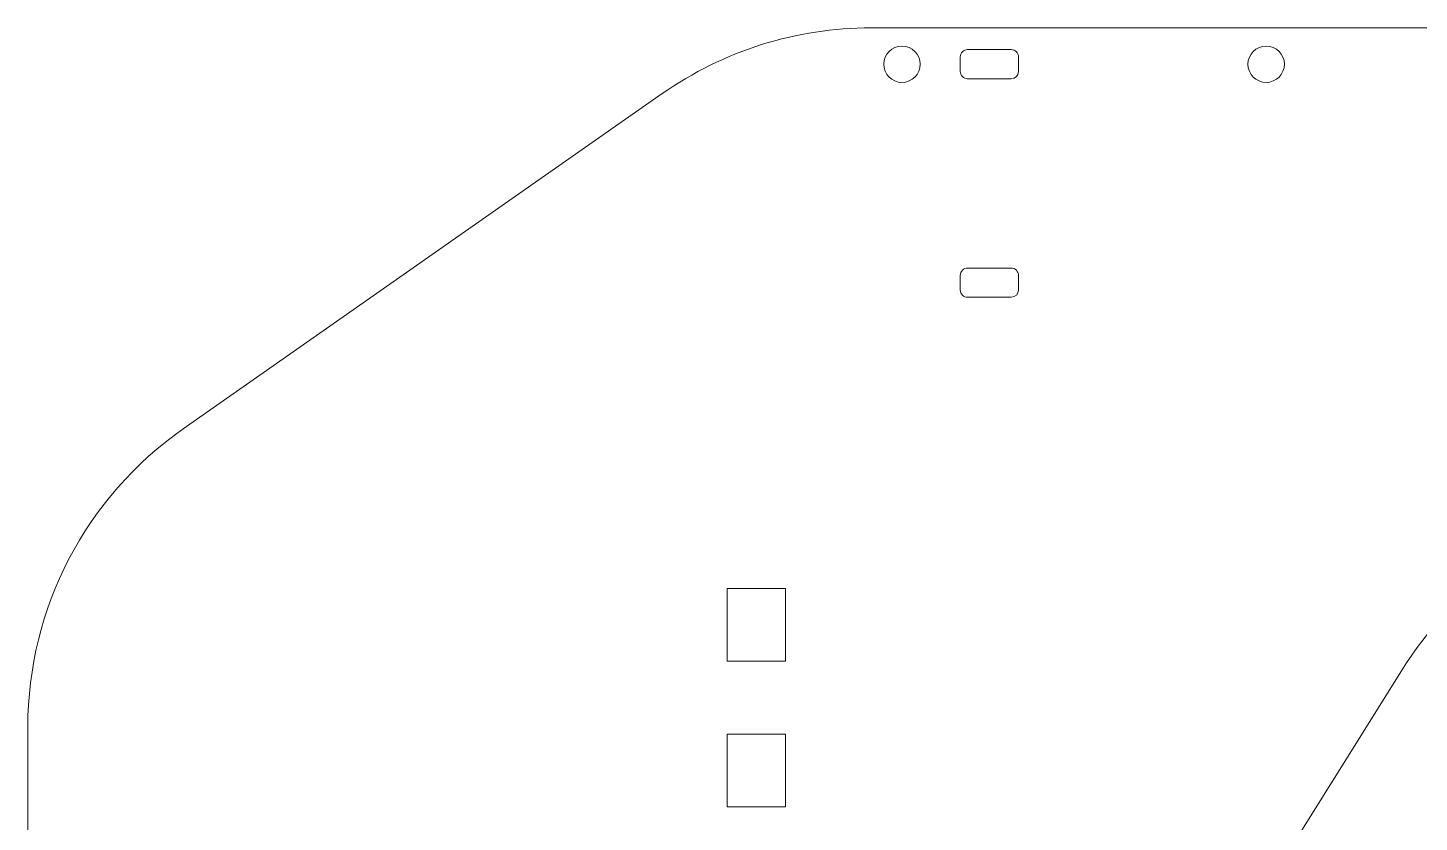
# Model space of a CAD drawing. Header units: millimetres. Extents: x -219 to 191, y -102 to 142.
# Drawn here: x -218.6 to -27.6, y 33.4 to 142.4 of the extents above; entities that cross this region are included whole.
import ezdxf

# ---------------------------------------------------------------- set-up
doc = ezdxf.new("R2010")
doc.units = ezdxf.units.MM
doc.header["$MEASUREMENT"] = 0
doc.layers.add('Camada 1', color=7, linetype='Continuous')

msp = doc.modelspace()

# ---------------------------------------------------------------- linework, layer by layer
at = {"layer": 'Camada 1', "color": 1, "lineweight": 9}
for points, knots in [([(-218.6174, -7.5542), (-218.6174, -7.5542), (-218.6174, 46.413), (-218.6174, 46.413), (-218.6174, 46.413), (-218.6174, 62.7287), (-210.6568, 78.0181), (-197.2905, 87.3746), (-197.2905, 87.3746), (-197.2905, 87.3746), (-131.5294, 133.4074), (-131.5294, 133.4074), (-131.5294, 133.4074), (-123.1252, 139.2903), (-113.1148, 142.4458), (-102.8562, 142.4458), (-102.8562, 142.4458), (-102.8562, 142.4458), (56.3826, 142.4458), (56.3826, 142.4458), (56.3826, 142.4458), (63.0131, 142.4458), (69.3719, 139.8118), (74.0603, 135.1234), (74.0603, 135.1234), (78.7487, 130.435), (81.3826, 124.0762), (81.3826, 117.4458), (81.3826, 117.4458), (81.3826, 117.4458), (81.3826, 112.9409), (81.3826, 112.9409), (81.3826, 112.9409), (81.3826, 101.0238), (72.9712, 90.7635), (61.2856, 88.4263), (61.2856, 88.4263), (61.2856, 88.4263), (2.5409, 76.6774), (2.5409, 76.6774), (2.5409, 76.6774), (-10.9627, 73.9767), (-22.7546, 65.8261), (-30.0533, 54.1483), (-30.0533, 54.1483), (-30.0533, 54.1483), (-68.6174, -7.5542), (-68.6174, -7.5542), (-68.6174, -7.5542), (-68.6174, -7.5542), (-218.6174, -7.5542), (-218.6174, -7.5542)], [0, 0, 0, 0, 0.07142857, 0.07142857, 0.07142857, 0.07142857, 0.14285714, 0.14285714, 0.14285714, 0.14285714, 0.21428571, 0.21428571, 0.21428571, 0.21428571, 0.28571429, 0.28571429, 0.28571429, 0.28571429, 0.35714286, 0.35714286, 0.35714286, 0.35714286, 0.42857143, 0.42857143, 0.42857143, 0.42857143, 0.5, 0.5, 0.5, 0.5, 0.57142857, 0.57142857, 0.57142857, 0.57142857, 0.64285714, 0.64285714, 0.64285714, 0.64285714, 0.71428571, 0.71428571, 0.71428571, 0.71428571, 0.78571429, 0.78571429, 0.78571429, 0.78571429, 0.85714286, 0.85714286, 0.85714286, 0.85714286, 1, 1, 1, 1]), ([(-98.6174, 134.9458), (-99.9981, 134.9458), (-101.1173, 136.065), (-101.1174, 137.4458), (-101.1174, 137.4458), (-101.1174, 138.8265), (-99.9981, 139.9458), (-98.6174, 139.9458), (-98.6174, 139.9458), (-97.2366, 139.9458), (-96.1174, 138.8265), (-96.1174, 137.4458), (-96.1174, 137.4458), (-96.1173, 136.0651), (-97.2366, 134.9458), (-98.6173, 134.9458)], [0, 0, 0, 0, 0.2, 0.2, 0.2, 0.2, 0.4, 0.4, 0.4, 0.4, 0.6, 0.6, 0.6, 0.6, 1, 1, 1, 1]), ([(-83.6173, 135.4458), (-83.6173, 135.4458), (-89.6174, 135.4458), (-89.6174, 135.4458), (-89.6174, 135.4458), (-89.8826, 135.4458), (-90.1369, 135.5511), (-90.3245, 135.7387), (-90.3245, 135.7387), (-90.512, 135.9262), (-90.6174, 136.1805), (-90.6174, 136.4458), (-90.6174, 136.4458), (-90.6174, 136.4458), (-90.6174, 138.4458), (-90.6174, 138.4458), (-90.6174, 138.4458), (-90.6174, 138.711), (-90.512, 138.9653), (-90.3245, 139.1529), (-90.3245, 139.1529), (-90.1369, 139.3404), (-89.8826, 139.4458), (-89.6174, 139.4458), (-89.6174, 139.4458), (-89.6174, 139.4458), (-83.6174, 139.4458), (-83.6174, 139.4458), (-83.6174, 139.4458), (-83.3521, 139.4458), (-83.0978, 139.3404), (-82.9102, 139.1529), (-82.9102, 139.1529), (-82.7227, 138.9653), (-82.6174, 138.711), (-82.6174, 138.4458), (-82.6174, 138.4458), (-82.6174, 138.4458), (-82.6174, 136.4458), (-82.6174, 136.4458), (-82.6174, 136.4458), (-82.6174, 135.8935), (-83.0651, 135.4458), (-83.6173, 135.4458)], [0, 0, 0, 0, 0.08333333, 0.08333333, 0.08333333, 0.08333333, 0.16666667, 0.16666667, 0.16666667, 0.16666667, 0.25, 0.25, 0.25, 0.25, 0.33333333, 0.33333333, 0.33333333, 0.33333333, 0.41666667, 0.41666667, 0.41666667, 0.41666667, 0.5, 0.5, 0.5, 0.5, 0.58333333, 0.58333333, 0.58333333, 0.58333333, 0.66666667, 0.66666667, 0.66666667, 0.66666667, 0.75, 0.75, 0.75, 0.75, 0.83333333, 0.83333333, 0.83333333, 0.83333333, 1, 1, 1, 1]), ([(-48.6174, 134.9458), (-49.9981, 134.9458), (-51.1173, 136.065), (-51.1174, 137.4458), (-51.1174, 137.4458), (-51.1174, 138.8265), (-49.9981, 139.9458), (-48.6174, 139.9458), (-48.6174, 139.9458), (-47.2366, 139.9458), (-46.1174, 138.8265), (-46.1174, 137.4458), (-46.1174, 137.4458), (-46.1173, 136.0651), (-47.2366, 134.9458), (-48.6173, 134.9458)], [0, 0, 0, 0, 0.2, 0.2, 0.2, 0.2, 0.4, 0.4, 0.4, 0.4, 0.6, 0.6, 0.6, 0.6, 1, 1, 1, 1]), ([(-83.6173, 105.4458), (-83.6173, 105.4458), (-89.6174, 105.4458), (-89.6174, 105.4458), (-89.6174, 105.4458), (-89.8826, 105.4458), (-90.1369, 105.5511), (-90.3245, 105.7387), (-90.3245, 105.7387), (-90.512, 105.9262), (-90.6174, 106.1805), (-90.6174, 106.4458), (-90.6174, 106.4458), (-90.6174, 106.4458), (-90.6174, 108.4458), (-90.6174, 108.4458), (-90.6174, 108.4458), (-90.6174, 108.711), (-90.512, 108.9653), (-90.3245, 109.1529), (-90.3245, 109.1529), (-90.1369, 109.3404), (-89.8826, 109.4458), (-89.6174, 109.4458), (-89.6174, 109.4458), (-89.6174, 109.4458), (-83.6174, 109.4458), (-83.6174, 109.4458), (-83.6174, 109.4458), (-83.3521, 109.4458), (-83.0978, 109.3404), (-82.9102, 109.1529), (-82.9102, 109.1529), (-82.7227, 108.9653), (-82.6174, 108.711), (-82.6174, 108.4458), (-82.6174, 108.4458), (-82.6174, 108.4458), (-82.6174, 106.4458), (-82.6174, 106.4458), (-82.6174, 106.4458), (-82.6174, 105.8935), (-83.0651, 105.4458), (-83.6173, 105.4458)], [0, 0, 0, 0, 0.08333333, 0.08333333, 0.08333333, 0.08333333, 0.16666667, 0.16666667, 0.16666667, 0.16666667, 0.25, 0.25, 0.25, 0.25, 0.33333333, 0.33333333, 0.33333333, 0.33333333, 0.41666667, 0.41666667, 0.41666667, 0.41666667, 0.5, 0.5, 0.5, 0.5, 0.58333333, 0.58333333, 0.58333333, 0.58333333, 0.66666667, 0.66666667, 0.66666667, 0.66666667, 0.75, 0.75, 0.75, 0.75, 0.83333333, 0.83333333, 0.83333333, 0.83333333, 1, 1, 1, 1]), ([(-122.6174, 55.4458), (-122.6174, 55.4458), (-114.6174, 55.4458), (-114.6174, 55.4458), (-114.6174, 55.4458), (-114.6174, 55.4458), (-114.6174, 65.4458), (-114.6174, 65.4458), (-114.6174, 65.4458), (-114.6174, 65.4458), (-122.6174, 65.4458), (-122.6174, 65.4458), (-122.6174, 65.4458), (-122.6174, 65.4458), (-122.6174, 55.4458), (-122.6174, 55.4458)], [0, 0, 0, 0, 0.2, 0.2, 0.2, 0.2, 0.4, 0.4, 0.4, 0.4, 0.6, 0.6, 0.6, 0.6, 1, 1, 1, 1]), ([(-122.6174, 45.4458), (-122.6174, 45.4458), (-114.6174, 45.4458), (-114.6174, 45.4458), (-114.6174, 45.4458), (-114.6174, 45.4458), (-114.6174, 35.4458), (-114.6174, 35.4458), (-114.6174, 35.4458), (-114.6174, 35.4458), (-122.6174, 35.4458), (-122.6174, 35.4458), (-122.6174, 35.4458), (-122.6174, 35.4458), (-122.6174, 45.4458), (-122.6174, 45.4458)], [0, 0, 0, 0, 0.2, 0.2, 0.2, 0.2, 0.4, 0.4, 0.4, 0.4, 0.6, 0.6, 0.6, 0.6, 1, 1, 1, 1])]:
    msp.add_open_spline(points, degree=3, knots=knots, dxfattribs=at)

doc.saveas('drawing.dxf')
